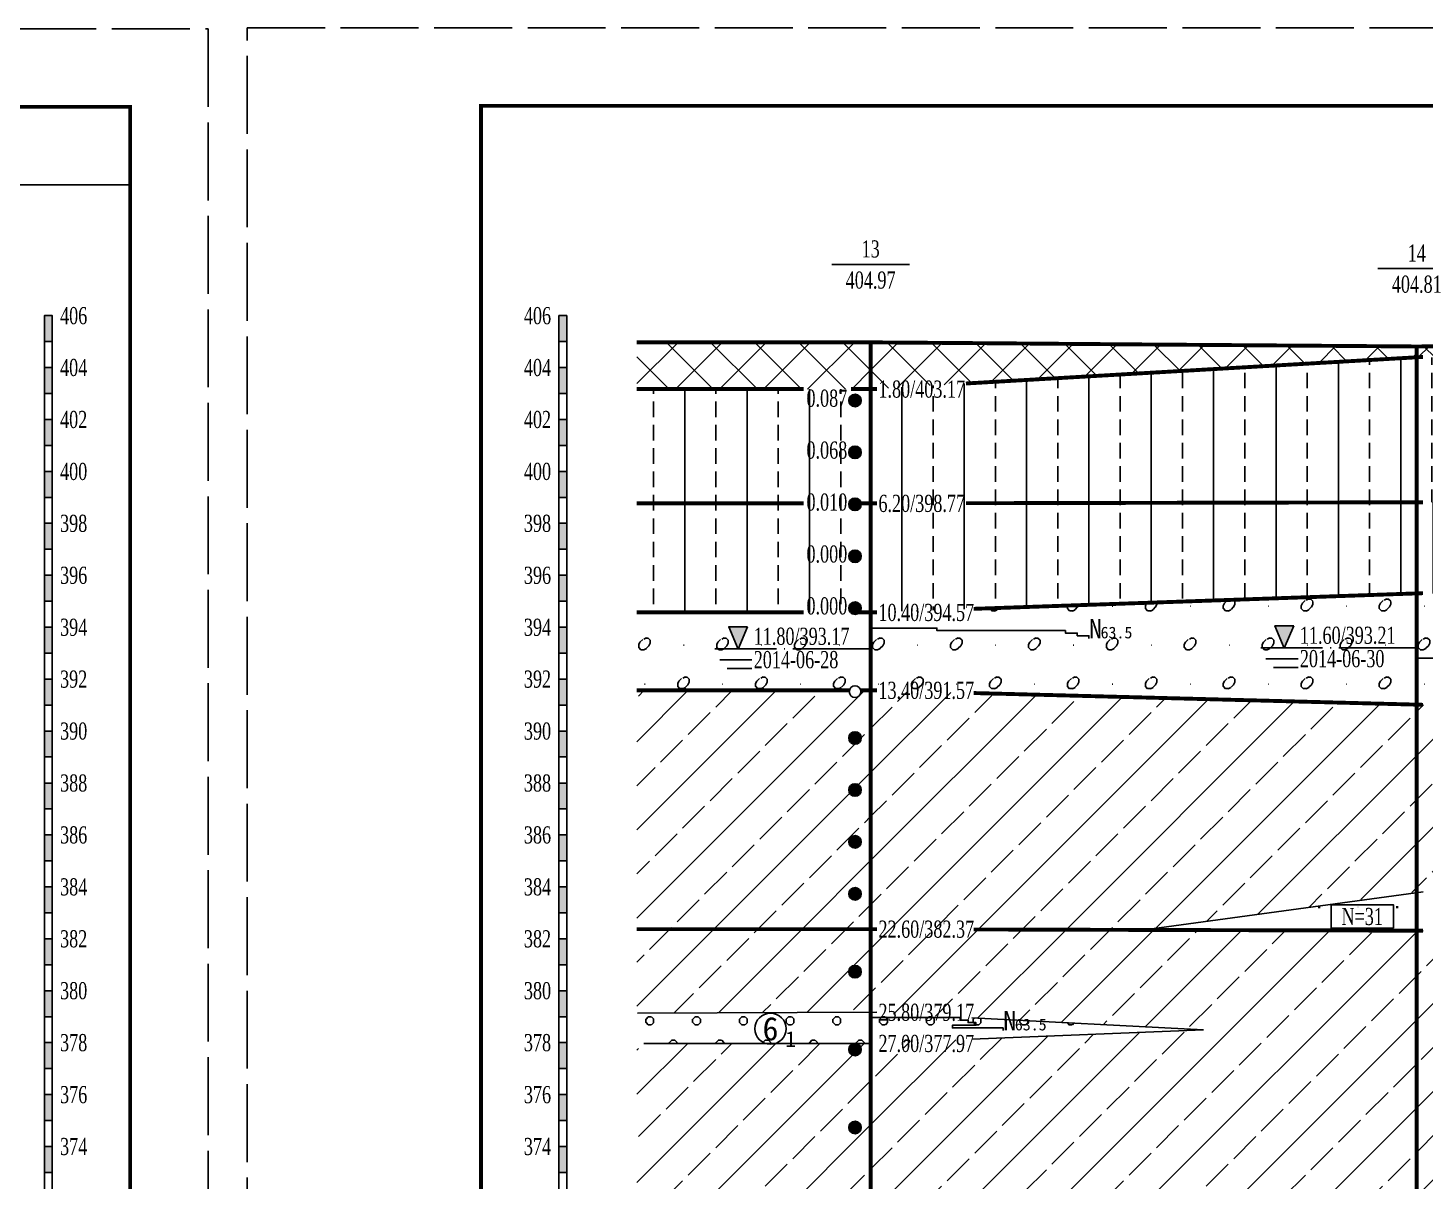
# Model space of a CAD drawing. Header units: millimetres. Extents: x -30 to 2967, y -786 to 1322.
# Drawn here: x 1927.7 to 2107, y -53.1 to 95 of the extents above; entities that cross this region are included whole.
import ezdxf
from ezdxf.enums import TextEntityAlignment as Align

# ---------------------------------------------------------------- set-up
doc = ezdxf.new("R2010")
doc.units = ezdxf.units.MM
doc.linetypes.add('SWX', pattern=[12, 10, -1, 0, -1])
doc.linetypes.add('XX', pattern=[12, 10, -2])
doc.layers.add('DXSW', color=7, linetype='Continuous')
doc.layers.add('MASKTEXT', color=7, linetype='Continuous')
doc.styles.add('Dzcd', font='TIMES.TTF')
doc.styles.get("Standard").update_dxf_attribs({"font": 'SimSun.ttf'})
pattern_1 = [(0, (2035.854, -1295.3008), (2.5, 4.33), [0, -5]), (0, (2035.954, -1295.3008), (2.5, 4.33), [0, -5]), (0, (2035.854, -1295.2008), (2.5, 4.33), [0, -5]), (0, (2035.954, -1295.2008), (2.5, 4.33), [0, -5])]
pattern_2 = [(0, (0.293, 0), (3, 3), [0.4142, -5.5858]), (0, (0.293, 1), (3, 3), [0.4142, -5.5858]), (90, (0, 0.293), (-3, 3), [0.4142, -5.5858]), (90, (1, 0.293), (-3, 3), [0.4142, -5.5858]), (45, (0.707, 0), (-3.000042, 3.000042), [0.4142, -3.8285]), (45, (0, 0.707), (-3.000042, 3.000042), [0.4142, -3.8285]), (135, (0.293, 0), (-3.000042, -3.000042), [0.4142, -3.8285]), (135, (1, 0.707), (-3.000042, -3.000042), [0.4142, -3.8285]), (0, (3.5, 0.5), (0, 6), [0, -6])]
pattern_3 = [(45, (2035.854, -1295.3008), (-2.828427, 2.828427), []), (315, (2035.854, -1295.3008), (2.828427, 2.828427), [])]
pattern_4 = [(90, (2035.854, -1295.301), (-8, 5e-16), [2, -1]), (90, (2039.854, -1295.301), (-8, 5e-16), [])]
pattern_5 = [(0, (2036.368, -1294.862), (5, 5), [0.3756, -9.6244]), (0, (2036.9246, -1293.383), (5, 5), [0.3798, -9.6202]), (135, (2036.368, -1294.862), (-5.000023, -5.000023), [0.3906, -6.6804]), (315, (2037.3044, -1293.383), (5.000023, 5.000023), [0.3828, -6.6883]), (90, (2036.0916, -1294.5856), (-5, 5), [0.377, -9.623]), (270, (2037.575, -1293.6537), (5, -5), [0.3751, -9.6249]), (45, (2036.249, -1293.8944), (-5.000023, 5.000023), [0.492, -6.5791]), (225, (2037.401, -1294.3756), (5.000023, -5.000023), [0.4449, -6.6262]), (63.4348, (2036.092, -1294.209), (-10.000075, -6e-05), [0.3513, -22.0094]), (243.4348, (2037.575, -1294.028), (10.000075, 6e-05), [0.3886, -21.9721]), (63.4348, (2041.092, -1289.209), (-10.000075, -6e-05), [0.3513, -22.0094]), (243.4348, (2042.575, -1289.028), (10.000075, 6e-05), [0.3886, -21.9721]), (63.4348, (2046.092, -1284.209), (-10.000075, -6e-05), [0.3513, -22.0094]), (243.4348, (2047.575, -1284.028), (10.000075, 6e-05), [0.3886, -21.9721]), (63.4348, (2051.092, -1279.209), (-10.000075, -6e-05), [0.3513, -22.0094]), (243.4348, (2052.575, -1279.028), (10.000075, 6e-05), [0.3886, -21.9721]), (26.5659, (2036.5966, -1293.5465), (-9.998806, 0.000297), [0.3657, -21.9937]), (206.5659, (2037.0867, -1294.69), (9.999964, 0.000282), [0.3838, -21.9769]), (26.5659, (2041.5966, -1288.5465), (-9.998806, 0.000297), [0.3657, -21.9937]), (206.5659, (2042.0867, -1289.69), (9.999964, 0.000282), [0.3838, -21.9769]), (0, (2041.849, -1294.288), (0, 10), [0.05, -9.95]), (0, (2046.849, -1289.288), (0, 10), [0.05, -9.95])]
pattern_6 = [(45, (0, 0), (-5.656854, 5.656854), []), (45, (5.657, 0), (-2.828427, 8.48528), [4, -1])]
pattern_7 = [(90, (0, 0), (-8, 5e-16), [2, -1]), (90, (4, 0), (-8, 5e-16), [])]

# ---------------------------------------------------------------- blocks, each defined once
blk = doc.blocks.new('TL_YZY')
h = blk.add_hatch(color=256)
edge = h.paths.add_edge_path()
edge.add_arc((0, -0.79), 0.8, 0, 360)
blk.add_circle((0, -0.79), 0.8)
blk = doc.blocks.new('TL_BGN')
blk.add_lwpolyline([(-8, 0), (0, 0), (0, -3), (-8, -3)], close=True)
blk = doc.blocks.new('TL_RDY')
blk.add_circle((0, -1.51), 0.75)
blk = doc.blocks.new('tl_shw')
blk.add_hatch(color=256).paths.add_polyline_path([(1.21, 2.81), (-1.21, 2.81), (0, -0.04)])
for p, q in [((-2.35, -1.44), (1.77, -1.44)), ((1.77, -2.55), (-1.39, -2.55))]:
    blk.add_line(p, q)
at = {"flags": 128}
blk.add_lwpolyline([(1.21, 2.81), (-1.21, 2.81), (0, -0.04)], close=True, dxfattribs=at)

msp = doc.modelspace()

# ---------------------------------------------------------------- hatches: boundary and pattern name
for points in [[(1929.85, 54.7), (1929.85, 58.03), (1930.85, 58.03), (1930.85, 54.7)], [(1995.85, 54.7), (1995.85, 58.03), (1996.85, 58.03), (1996.85, 54.7)], [(1929.85, 48.03), (1929.85, 51.37), (1930.85, 51.37), (1930.85, 48.03)], [(1995.85, 48.03), (1995.85, 51.37), (1996.85, 51.37), (1996.85, 48.03)], [(1929.85, 41.37), (1929.85, 44.7), (1930.85, 44.7), (1930.85, 41.37)], [(1995.85, 41.37), (1995.85, 44.7), (1996.85, 44.7), (1996.85, 41.37)], [(1929.85, 34.7), (1929.85, 38.03), (1930.85, 38.03), (1930.85, 34.7)], [(1995.85, 34.7), (1995.85, 38.03), (1996.85, 38.03), (1996.85, 34.7)], [(1929.85, 28.03), (1929.85, 31.37), (1930.85, 31.37), (1930.85, 28.03)], [(1995.85, 28.03), (1995.85, 31.37), (1996.85, 31.37), (1996.85, 28.03)], [(1929.85, 21.37), (1929.85, 24.7), (1930.85, 24.7), (1930.85, 21.37)], [(1995.85, 21.37), (1995.85, 24.7), (1996.85, 24.7), (1996.85, 21.37)], [(1929.85, 14.7), (1929.85, 18.03), (1930.85, 18.03), (1930.85, 14.7)], [(1995.85, 14.7), (1995.85, 18.03), (1996.85, 18.03), (1996.85, 14.7)], [(1929.85, 8.03), (1929.85, 11.37), (1930.85, 11.37), (1930.85, 8.03)], [(1995.85, 8.03), (1995.85, 11.37), (1996.85, 11.37), (1996.85, 8.03)], [(1929.85, 1.37), (1929.85, 4.7), (1930.85, 4.7), (1930.85, 1.37)], [(1995.85, 1.37), (1995.85, 4.7), (1996.85, 4.7), (1996.85, 1.37)], [(1929.85, -5.3), (1929.85, -1.97), (1930.85, -1.97), (1930.85, -5.3)], [(1995.85, -5.3), (1995.85, -1.97), (1996.85, -1.97), (1996.85, -5.3)], [(1929.85, -11.97), (1929.85, -8.63), (1930.85, -8.63), (1930.85, -11.97)], [(1995.85, -11.97), (1995.85, -8.63), (1996.85, -8.63), (1996.85, -11.97)], [(1929.85, -18.63), (1929.85, -15.3), (1930.85, -15.3), (1930.85, -18.63)], [(1995.85, -18.63), (1995.85, -15.3), (1996.85, -15.3), (1996.85, -18.63)], [(1929.85, -25.3), (1929.85, -21.97), (1930.85, -21.97), (1930.85, -25.3)], [(1995.85, -25.3), (1995.85, -21.97), (1996.85, -21.97), (1996.85, -25.3)], [(1929.85, -31.97), (1929.85, -28.63), (1930.85, -28.63), (1930.85, -31.97)], [(1995.85, -31.97), (1995.85, -28.63), (1996.85, -28.63), (1996.85, -31.97)], [(1929.85, -38.63), (1929.85, -35.3), (1930.85, -35.3), (1930.85, -38.63)], [(1995.85, -38.63), (1995.85, -35.3), (1996.85, -35.3), (1996.85, -38.63)], [(1929.85, -45.3), (1929.85, -41.97), (1930.85, -41.97), (1930.85, -45.3)], [(1995.85, -45.3), (1995.85, -41.97), (1996.85, -41.97), (1996.85, -45.3)], [(1929.85, -51.97), (1929.85, -48.63), (1930.85, -48.63), (1930.85, -51.97)], [(1995.85, -51.97), (1995.85, -48.63), (1996.85, -48.63), (1996.85, -51.97)]]:
    msp.add_hatch(color=256).paths.add_polyline_path(points)
h = msp.add_hatch()
h.set_pattern_fill('素填土', color=256, style=0)
h.set_pattern_definition([(45, (0, 0), (-2.828427, 2.828427), []), (315, (0, 0), (2.828427, 2.828427), [])])
h.paths.add_polyline_path([(2105.92, 54.07), (2212.42, 54.93), (2212.42, 48.93), (2105.92, 52.73)])
edge = h.paths.add_edge_path(flags=16)
edge.add_arc((2154.17, 52.73), 2, 0, 360)
h.paths.add_polyline_path([(2160.65, 49.07), (2165.69, 49.07), (2165.69, 55.64), (2160.65, 55.64)], flags=25)
h.paths.add_polyline_path([(2164.87, 52.41), (2170.2, 52.41), (2170.2, 55.41), (2164.87, 55.41)], flags=24)
h.paths.add_polyline_path([(2106.35, 51.01), (2118.36, 51.01), (2118.36, 54.46), (2106.35, 54.46)], flags=25)
h.paths.add_polyline_path([(2164.87, 52.41), (2170.2, 52.41), (2170.2, 55.41), (2164.87, 55.41)], flags=9)
h.paths.add_polyline_path([(2164.89, 49.93), (2167.27, 49.93), (2167.27, 52.81), (2164.89, 52.81)], flags=24)
h.paths.add_polyline_path([(2160.65, 49.07), (2165.69, 49.07), (2165.69, 55.64), (2160.65, 55.64)], flags=25)
h = msp.add_hatch()
h.set_pattern_fill('素填土', color=256, style=0)
h.set_pattern_definition(pattern_3)
h.paths.add_polyline_path([(2005.85, 54.6), (2035.85, 54.6), (2035.85, 48.6), (2005.85, 48.6)])
h = msp.add_hatch()
h.set_pattern_fill('素填土', color=256, style=0)
h.set_pattern_definition(pattern_3)
h.paths.add_polyline_path([(2035.85, 54.6), (2105.92, 54.07), (2105.92, 52.73), (2035.85, 48.6)])
h.paths.add_polyline_path([(2036.28, 46.88), (2048.29, 46.88), (2048.29, 50.33), (2036.28, 50.33)], flags=9)
h = msp.add_hatch()
h.set_pattern_fill('黄土状粉质粘土', color=256, style=0)
h.set_pattern_definition(pattern_4)
h.paths.add_polyline_path([(2105.92, 52.73), (2212.42, 48.93), (2212.42, 35.27), (2105.92, 34.07)])
edge = h.paths.add_edge_path(flags=16)
edge.add_arc((2154.17, 42.81), 2, 0, 360)
h.paths.add_polyline_path([(2203.74, 46.06), (2209.98, 46.06), (2209.98, 49.42), (2203.74, 49.42)], flags=24)
h.paths.add_polyline_path([(2203.74, 42.73), (2209.98, 42.73), (2209.98, 46.09), (2203.74, 46.09)], flags=24)
h.paths.add_polyline_path([(2203.74, 39.39), (2209.98, 39.39), (2209.98, 42.75), (2203.74, 42.75)], flags=24)
h.paths.add_polyline_path([(2203.74, 36.06), (2209.98, 36.06), (2209.98, 39.42), (2203.74, 39.42)], flags=24)
h.paths.add_polyline_path([(2164.89, 49.93), (2167.27, 49.93), (2167.27, 52.81), (2164.89, 52.81)], flags=9)
h.paths.add_polyline_path([(2160.65, 39.16), (2165.69, 39.16), (2165.69, 45.73), (2160.65, 45.73)], flags=24)
h.paths.add_polyline_path([(2164.89, 40.02), (2167.27, 40.02), (2167.27, 42.9), (2164.89, 42.9)], flags=24)
h.paths.add_polyline_path([(2164.87, 42.5), (2168.99, 42.5), (2168.99, 45.5), (2164.87, 45.5)], flags=24)
h.paths.add_polyline_path([(2106.35, 51.01), (2118.36, 51.01), (2118.36, 54.46), (2106.35, 54.46)], flags=9)
h.paths.add_polyline_path([(2106.35, 32.35), (2118.36, 32.35), (2118.36, 35.8), (2106.35, 35.8)], flags=9)
h = msp.add_hatch()
h.set_pattern_fill('黄土状粉质粘土', color=256, style=0)
h.set_pattern_definition(pattern_4)
h.paths.add_polyline_path([(2035.85, 48.6), (2105.92, 52.73), (2105.92, 34.07), (2035.85, 33.93)])
h.paths.add_polyline_path([(2036.28, 46.88), (2048.29, 46.88), (2048.29, 50.33), (2036.28, 50.33)], flags=24)
h.paths.add_polyline_path([(2036.28, 32.21), (2048.29, 32.21), (2048.29, 35.66), (2036.28, 35.66)], flags=9)
h = msp.add_hatch()
h.set_pattern_fill('黄土状粉质粘土', color=256, style=0)
h.set_pattern_definition(pattern_7)
h.paths.add_polyline_path([(2005.85, 48.6), (2035.85, 48.6), (2035.85, 33.93), (2005.85, 33.93)])
h.paths.add_polyline_path([(2027.18, 45.73), (2033.41, 45.73), (2033.41, 49.09), (2027.18, 49.09)], flags=9)
h.paths.add_polyline_path([(2027.18, 39.06), (2033.41, 39.06), (2033.41, 42.42), (2027.18, 42.42)], flags=24)
h.paths.add_polyline_path([(2027.18, 32.39), (2033.41, 32.39), (2033.41, 35.75), (2027.18, 35.75)], flags=9)
h = msp.add_hatch()
h.set_pattern_fill('黄土状粉质粘土', color=256, style=0)
h.set_pattern_definition(pattern_7)
h.paths.add_polyline_path([(2105.92, 34.07), (2212.42, 35.27), (2212.42, 20.6), (2105.92, 22.4)])
edge = h.paths.add_edge_path(flags=16)
edge.add_arc((2154.17, 28.1), 2, 0, 360)
h.paths.add_polyline_path([(2203.74, 32.73), (2209.98, 32.73), (2209.98, 36.09), (2203.74, 36.09)], flags=9)
h.paths.add_polyline_path([(2203.74, 29.39), (2209.98, 29.39), (2209.98, 32.75), (2203.74, 32.75)], flags=24)
h.paths.add_polyline_path([(2203.74, 22.73), (2209.98, 22.73), (2209.98, 26.09), (2203.74, 26.09)], flags=24)
h.paths.add_polyline_path([(2160.65, 24.53), (2165.69, 24.53), (2165.69, 31.1), (2160.65, 31.1)], flags=24)
h.paths.add_polyline_path([(2164.89, 25.39), (2167.27, 25.39), (2167.27, 28.28), (2164.89, 28.28)], flags=24)
h.paths.add_polyline_path([(2164.87, 27.87), (2168.99, 27.87), (2168.99, 30.87), (2164.87, 30.87)], flags=24)
h.paths.add_polyline_path([(2106.35, 32.35), (2118.36, 32.35), (2118.36, 35.8), (2106.35, 35.8)], flags=9)
h.paths.add_polyline_path([(2106.35, 20.68), (2118.36, 20.68), (2118.36, 24.13), (2106.35, 24.13)], flags=25)
h.paths.add_polyline_path([(2203.74, 19.39), (2209.98, 19.39), (2209.98, 22.75), (2203.74, 22.75)], flags=9)
h = msp.add_hatch()
h.set_pattern_fill('黄土状粉质粘土', color=256, style=0)
h.set_pattern_definition(pattern_7)
h.paths.add_polyline_path([(2005.85, 33.93), (2035.85, 33.93), (2035.85, 19.93), (2005.85, 19.93)])
h.paths.add_polyline_path([(2027.18, 32.39), (2033.41, 32.39), (2033.41, 35.75), (2027.18, 35.75)], flags=9)
h.paths.add_polyline_path([(2027.18, 25.73), (2033.41, 25.73), (2033.41, 29.09), (2027.18, 29.09)], flags=24)
h.paths.add_polyline_path([(2027.18, 19.06), (2033.41, 19.06), (2033.41, 22.42), (2027.18, 22.42)], flags=9)
h = msp.add_hatch()
h.set_pattern_fill('黄土状粉质粘土', color=256, style=0)
h.set_pattern_definition(pattern_4)
h.paths.add_polyline_path([(2035.85, 33.93), (2105.92, 34.07), (2105.92, 22.4), (2035.85, 19.93)])
h.paths.add_polyline_path([(2036.28, 32.21), (2048.29, 32.21), (2048.29, 35.66), (2036.28, 35.66)], flags=9)
h.paths.add_polyline_path([(2036.28, 18.21), (2049.43, 18.21), (2049.43, 21.66), (2036.28, 21.66)], flags=9)
h = msp.add_hatch()
h.set_pattern_fill('卵石', color=256, style=0)
h.set_pattern_definition(pattern_5)
h.paths.add_polyline_path([(2105.92, 22.4), (2212.42, 20.6), (2212.42, 10.27), (2105.92, 8.07)])
edge = h.paths.add_edge_path(flags=16)
edge.add_arc((2154.17, 15.32), 2, 0, 360)
h.paths.add_polyline_path([(2203.74, 19.39), (2209.98, 19.39), (2209.98, 22.75), (2203.74, 22.75)], flags=9)
h.paths.add_polyline_path([(2196.85, 15.48), (2210, 15.48), (2210, 18.93), (2196.85, 18.93)], flags=24)
h.paths.add_polyline_path([(2196.86, 12.5), (2208.59, 12.5), (2208.59, 15.85), (2196.86, 15.85)], flags=24)
h.paths.add_polyline_path([(2160.65, 11.8), (2165.69, 11.8), (2165.69, 18.37), (2160.65, 18.37)], flags=24)
h.paths.add_polyline_path([(2164.89, 12.66), (2167.27, 12.66), (2167.27, 15.54), (2164.89, 15.54)], flags=24)
h.paths.add_polyline_path([(2164.87, 15.14), (2168.99, 15.14), (2168.99, 18.14), (2164.87, 18.14)], flags=24)
h.paths.add_polyline_path([(2106.35, 20.68), (2118.36, 20.68), (2118.36, 24.13), (2106.35, 24.13)], flags=9)
h.paths.add_polyline_path([(2106.35, 6.35), (2119.5, 6.35), (2119.5, 9.8), (2106.35, 9.8)], flags=9)
h = msp.add_hatch()
h.set_pattern_fill('卵石', color=256, style=0)
h.set_pattern_definition(pattern_5)
h.paths.add_polyline_path([(2005.85, 19.93), (2035.85, 19.93), (2035.85, 9.93), (2005.85, 9.93)])
h.paths.add_polyline_path([(2027.18, 19.06), (2033.41, 19.06), (2033.41, 22.42), (2027.18, 22.42)], flags=9)
h.paths.add_polyline_path([(2020.28, 15.15), (2033.43, 15.15), (2033.43, 18.6), (2020.28, 18.6)], flags=24)
h.paths.add_polyline_path([(2020.3, 12.17), (2032.02, 12.17), (2032.02, 15.52), (2020.3, 15.52)], flags=24)
h = msp.add_hatch()
h.set_pattern_fill('卵石', color=256, style=0)
h.set_pattern_definition(pattern_5)
h.paths.add_polyline_path([(2035.85, 19.93), (2105.92, 22.4), (2105.92, 8.07), (2035.85, 9.93)])
h.paths.add_polyline_path([(2090.35, 15.28), (2103.5, 15.28), (2103.5, 18.73), (2090.35, 18.73)], flags=24)
h.paths.add_polyline_path([(2090.36, 12.3), (2102.09, 12.3), (2102.09, 15.65), (2090.36, 15.65)], flags=24)
h.paths.add_polyline_path([(2036.28, 18.21), (2049.43, 18.21), (2049.43, 21.66), (2036.28, 21.66)], flags=24)
h.paths.add_polyline_path([(2036.28, 8.21), (2049.43, 8.21), (2049.43, 11.66), (2036.28, 11.66)], flags=25)
h = msp.add_hatch()
h.set_pattern_fill('粉质粘土', color=256, style=0)
h.set_pattern_definition(pattern_6)
h.paths.add_polyline_path([(2035.85, 9.93), (2105.92, 8.07), (2105.92, -20.93), (2035.85, -20.73)])
h.paths.add_polyline_path([(2070.98, -20.83), (2105.92, -15.93), (2105.92, -20.93)], flags=16)
h.paths.add_polyline_path([(2095.75, -20.8), (2102.09, -20.8), (2102.09, -17.45), (2095.75, -17.45)], flags=8)
h.paths.add_polyline_path([(2036.28, 8.21), (2049.43, 8.21), (2049.43, 11.66), (2036.28, 11.66)], flags=9)
h.paths.add_polyline_path([(2036.28, -22.45), (2049.43, -22.45), (2049.43, -19), (2036.28, -19)], flags=9)
h = msp.add_hatch()
h.set_pattern_fill('粉质粘土', color=256, style=0)
h.set_pattern_definition(pattern_6)
h.paths.add_polyline_path([(2005.85, 9.93), (2035.85, 9.93), (2035.85, -20.73), (2005.85, -20.73)])
h = msp.add_hatch()
h.set_pattern_fill('粉质粘土', color=256, style=0)
h.set_pattern_definition(pattern_6)
h.paths.add_polyline_path([(2105.92, 8.07), (2212.42, 10.27), (2212.42, -13.73), (2105.92, -20.93)])
edge = h.paths.add_edge_path(flags=16)
edge.add_arc((2154.17, -4.3), 2, 0, 360)
h.paths.add_polyline_path([(2106.02, -16.03), (2212.42, -9.4), (2212.42, -13.73), (2106.02, -20.93)])
h.paths.add_polyline_path([(2202.25, -12.6), (2208.59, -12.6), (2208.59, -9.25), (2202.25, -9.25)], flags=24)
h.paths.add_polyline_path([(2160.65, -7.44), (2165.69, -7.44), (2165.69, -0.88), (2160.65, -0.88)], flags=24)
h.paths.add_polyline_path([(2164.88, -6.59), (2167.28, -6.59), (2167.28, -3.67), (2164.88, -3.67)], flags=24)
h.paths.add_polyline_path([(2164.87, -4.1), (2168.99, -4.1), (2168.99, -1.1), (2164.87, -1.1)], flags=24)
h.paths.add_polyline_path([(2106.35, 6.35), (2119.5, 6.35), (2119.5, 9.8), (2106.35, 9.8)], flags=24)
h.paths.add_polyline_path([(2106.35, -17.65), (2119.5, -17.65), (2119.5, -14.2), (2106.35, -14.2)], flags=24)
h.paths.add_polyline_path([(2106.35, -22.65), (2119.5, -22.65), (2119.5, -19.2), (2106.35, -19.2)], flags=9)
h = msp.add_hatch()
h.set_pattern_fill('中砂', color=256, style=0)
h.set_pattern_definition(pattern_1)
h.paths.add_polyline_path([(2106.02, -16.03), (2212.42, -9.4), (2212.42, -13.73), (2106.02, -20.93)])
h = msp.add_hatch()
h.set_pattern_fill('粉质粘土', color=256, style=0)
h.set_pattern_definition(pattern_6)
h.paths.add_polyline_path([(2105.92, -20.93), (2212.42, -13.73), (2212.42, -28.4), (2159.17, -28.4), (2159.17, -67.61), (2105.92, -67.6)])
h.paths.add_polyline_path([(2156.69, -31.72), (2160.81, -31.72), (2160.81, -28.72), (2156.69, -28.72)], flags=24)
h.paths.add_polyline_path([(2106.35, -22.65), (2119.5, -22.65), (2119.5, -19.2), (2106.35, -19.2)], flags=24)
h.paths.add_polyline_path([(2106.02, -56.7), (2159.33, -56.71), (2159.17, -67.61), (2106.02, -67.6)], flags=16)
h = msp.add_hatch()
h.set_pattern_fill('中砂', color=256, style=0)
h.set_pattern_definition(pattern_1)
h.paths.add_polyline_path([(2070.98, -20.83), (2105.92, -15.93), (2105.92, -20.93)])
h = msp.add_hatch()
h.set_pattern_fill('粉质粘土', color=256, style=0)
h.set_pattern_definition(pattern_6)
h.paths.add_polyline_path([(2035.85, -20.73), (2105.92, -20.93), (2105.92, -67.6), (2035.85, -68.73)])
h.paths.add_polyline_path([(2035.95, -67.17), (2105.92, -56.6), (2105.92, -67.6), (2035.95, -68.73)])
h.paths.add_polyline_path([(2035.95, -31.5), (2078.57, -33.65), (2035.95, -35.4)], flags=16)
h.paths.add_polyline_path([(2095.75, -64.14), (2102.09, -64.14), (2102.09, -60.78), (2095.75, -60.78)], flags=24)
h.paths.add_polyline_path([(2036.28, -22.45), (2049.43, -22.45), (2049.43, -19), (2036.28, -19)], flags=9)
h.paths.add_polyline_path([(2036.28, -33.12), (2049.43, -33.12), (2049.43, -29.67), (2036.28, -29.67)], flags=24)
h.paths.add_polyline_path([(2036.28, -37.12), (2049.43, -37.12), (2049.43, -33.67), (2036.28, -33.67)], flags=24)
h.paths.add_polyline_path([(2036.28, -68.32), (2049.43, -68.32), (2049.43, -64.87), (2036.28, -64.87)], flags=24)
h.paths.add_polyline_path([(2036.39, -71.28), (2049.54, -71.28), (2049.54, -67.83), (2036.39, -67.83)], flags=9)
h = msp.add_hatch()
h.set_pattern_fill('粉质粘土', color=256, style=0)
h.set_pattern_definition(pattern_6)
h.paths.add_polyline_path([(2005.85, -20.73), (2035.85, -20.73), (2035.85, -68.73), (2005.85, -68.73)])
h.paths.add_polyline_path([(2005.95, -67.17), (2035.85, -67.07), (2035.85, -68.73), (2005.95, -68.73)], flags=16)
h.paths.add_polyline_path([(2005.95, -31.5), (2035.85, -31.4), (2035.85, -35.4), (2005.95, -35.4)], flags=16)
h = msp.add_hatch()
h.set_pattern_fill('圆砾', color=256, style=0)
h.set_pattern_definition(pattern_2)
h.paths.add_polyline_path([(2005.95, -31.5), (2035.85, -31.4), (2035.85, -35.4), (2005.95, -35.4)])
h = msp.add_hatch()
h.set_pattern_fill('圆砾', color=256, style=0)
h.set_pattern_definition(pattern_2)
h.paths.add_polyline_path([(2035.95, -31.5), (2078.57, -33.65), (2035.95, -35.4)])

# ---------------------------------------------------------------- linework, layer by layer
for p, q in [((2030.85, 64.6), (2040.85, 64.6)), ((2100.92, 64.07), (2110.92, 64.07)), ((2070.98, -20.83), (2106.72, -15.93)), ((2070.98, -20.83), (2106.72, -20.93)), ((2005.95, -31.5), (2036.65, -31.4)), ((2048.83, -32.12), (2078.57, -33.65)), ((2048.85, -34.87), (2078.57, -33.65)), ((2035.85, -35.4), (2006.75, -35.4))]:
    msp.add_line(p, q)
at = {"linetype": 'XX'}
for points in [[(1386.49, -218.63), (1386.49, 94.83), (1950.85, 94.83), (1950.85, -218.63)], [(1955.85, -218.63), (1955.85, 94.97), (2475.89, 94.97), (2475.89, -218.63)]]:
    msp.add_lwpolyline(points, close=True, dxfattribs=at)
at = {"const_width": 0.5}
for points in [[(1416.49, -208.63), (1416.49, 84.83), (1940.85, 84.83), (1940.85, -208.63)], [(1985.85, -208.63), (1985.85, 84.97), (2465.89, 84.97), (2465.89, -208.63)]]:
    msp.add_lwpolyline(points, close=True, dxfattribs=at)
msp.add_lwpolyline([(1905.85, 84.83), (1905.85, 74.83), (1940.85, 74.83)])
for points in [[(1929.85, 54.7), (1929.85, 58.03), (1930.85, 58.03), (1930.85, 54.7)], [(1995.85, 54.7), (1995.85, 58.03), (1996.85, 58.03), (1996.85, 54.7)], [(1929.85, 51.37), (1929.85, 54.7), (1930.85, 54.7), (1930.85, 51.37)], [(1995.85, 51.37), (1995.85, 54.7), (1996.85, 54.7), (1996.85, 51.37)], [(1929.85, 48.03), (1929.85, 51.37), (1930.85, 51.37), (1930.85, 48.03)], [(1995.85, 48.03), (1995.85, 51.37), (1996.85, 51.37), (1996.85, 48.03)], [(1929.85, 44.7), (1929.85, 48.03), (1930.85, 48.03), (1930.85, 44.7)], [(1995.85, 44.7), (1995.85, 48.03), (1996.85, 48.03), (1996.85, 44.7)], [(1929.85, 41.37), (1929.85, 44.7), (1930.85, 44.7), (1930.85, 41.37)], [(1995.85, 41.37), (1995.85, 44.7), (1996.85, 44.7), (1996.85, 41.37)], [(1929.85, 38.03), (1929.85, 41.37), (1930.85, 41.37), (1930.85, 38.03)], [(1995.85, 38.03), (1995.85, 41.37), (1996.85, 41.37), (1996.85, 38.03)], [(1929.85, 34.7), (1929.85, 38.03), (1930.85, 38.03), (1930.85, 34.7)], [(1995.85, 34.7), (1995.85, 38.03), (1996.85, 38.03), (1996.85, 34.7)], [(1929.85, 31.37), (1929.85, 34.7), (1930.85, 34.7), (1930.85, 31.37)], [(1995.85, 31.37), (1995.85, 34.7), (1996.85, 34.7), (1996.85, 31.37)], [(1929.85, 28.03), (1929.85, 31.37), (1930.85, 31.37), (1930.85, 28.03)], [(1995.85, 28.03), (1995.85, 31.37), (1996.85, 31.37), (1996.85, 28.03)], [(1929.85, 24.7), (1929.85, 28.03), (1930.85, 28.03), (1930.85, 24.7)], [(1995.85, 24.7), (1995.85, 28.03), (1996.85, 28.03), (1996.85, 24.7)], [(1929.85, 21.37), (1929.85, 24.7), (1930.85, 24.7), (1930.85, 21.37)], [(1995.85, 21.37), (1995.85, 24.7), (1996.85, 24.7), (1996.85, 21.37)], [(1929.85, 18.03), (1929.85, 21.37), (1930.85, 21.37), (1930.85, 18.03)], [(1995.85, 18.03), (1995.85, 21.37), (1996.85, 21.37), (1996.85, 18.03)], [(1929.85, 14.7), (1929.85, 18.03), (1930.85, 18.03), (1930.85, 14.7)], [(1995.85, 14.7), (1995.85, 18.03), (1996.85, 18.03), (1996.85, 14.7)], [(1929.85, 11.37), (1929.85, 14.7), (1930.85, 14.7), (1930.85, 11.37)], [(1995.85, 11.37), (1995.85, 14.7), (1996.85, 14.7), (1996.85, 11.37)], [(1929.85, 8.03), (1929.85, 11.37), (1930.85, 11.37), (1930.85, 8.03)], [(1995.85, 8.03), (1995.85, 11.37), (1996.85, 11.37), (1996.85, 8.03)], [(1929.85, 4.7), (1929.85, 8.03), (1930.85, 8.03), (1930.85, 4.7)], [(1995.85, 4.7), (1995.85, 8.03), (1996.85, 8.03), (1996.85, 4.7)], [(1929.85, 1.37), (1929.85, 4.7), (1930.85, 4.7), (1930.85, 1.37)], [(1995.85, 1.37), (1995.85, 4.7), (1996.85, 4.7), (1996.85, 1.37)], [(1929.85, -1.97), (1929.85, 1.37), (1930.85, 1.37), (1930.85, -1.97)], [(1995.85, -1.97), (1995.85, 1.37), (1996.85, 1.37), (1996.85, -1.97)], [(1929.85, -5.3), (1929.85, -1.97), (1930.85, -1.97), (1930.85, -5.3)], [(1995.85, -5.3), (1995.85, -1.97), (1996.85, -1.97), (1996.85, -5.3)], [(1929.85, -8.63), (1929.85, -5.3), (1930.85, -5.3), (1930.85, -8.63)], [(1995.85, -8.63), (1995.85, -5.3), (1996.85, -5.3), (1996.85, -8.63)], [(1929.85, -11.97), (1929.85, -8.63), (1930.85, -8.63), (1930.85, -11.97)], [(1995.85, -11.97), (1995.85, -8.63), (1996.85, -8.63), (1996.85, -11.97)], [(1929.85, -15.3), (1929.85, -11.97), (1930.85, -11.97), (1930.85, -15.3)], [(1995.85, -15.3), (1995.85, -11.97), (1996.85, -11.97), (1996.85, -15.3)], [(1929.85, -18.63), (1929.85, -15.3), (1930.85, -15.3), (1930.85, -18.63)], [(1995.85, -18.63), (1995.85, -15.3), (1996.85, -15.3), (1996.85, -18.63)], [(1929.85, -21.97), (1929.85, -18.63), (1930.85, -18.63), (1930.85, -21.97)], [(1995.85, -21.97), (1995.85, -18.63), (1996.85, -18.63), (1996.85, -21.97)], [(1929.85, -25.3), (1929.85, -21.97), (1930.85, -21.97), (1930.85, -25.3)], [(1995.85, -25.3), (1995.85, -21.97), (1996.85, -21.97), (1996.85, -25.3)], [(1929.85, -28.63), (1929.85, -25.3), (1930.85, -25.3), (1930.85, -28.63)], [(1995.85, -28.63), (1995.85, -25.3), (1996.85, -25.3), (1996.85, -28.63)], [(1929.85, -31.97), (1929.85, -28.63), (1930.85, -28.63), (1930.85, -31.97)], [(1995.85, -31.97), (1995.85, -28.63), (1996.85, -28.63), (1996.85, -31.97)], [(1929.85, -35.3), (1929.85, -31.97), (1930.85, -31.97), (1930.85, -35.3)], [(1995.85, -35.3), (1995.85, -31.97), (1996.85, -31.97), (1996.85, -35.3)], [(1929.85, -38.63), (1929.85, -35.3), (1930.85, -35.3), (1930.85, -38.63)], [(1995.85, -38.63), (1995.85, -35.3), (1996.85, -35.3), (1996.85, -38.63)], [(1929.85, -41.97), (1929.85, -38.63), (1930.85, -38.63), (1930.85, -41.97)], [(1995.85, -41.97), (1995.85, -38.63), (1996.85, -38.63), (1996.85, -41.97)], [(1929.85, -45.3), (1929.85, -41.97), (1930.85, -41.97), (1930.85, -45.3)], [(1995.85, -45.3), (1995.85, -41.97), (1996.85, -41.97), (1996.85, -45.3)], [(1929.85, -48.63), (1929.85, -45.3), (1930.85, -45.3), (1930.85, -48.63)], [(1995.85, -48.63), (1995.85, -45.3), (1996.85, -45.3), (1996.85, -48.63)], [(1929.85, -51.97), (1929.85, -48.63), (1930.85, -48.63), (1930.85, -51.97)], [(1995.85, -51.97), (1995.85, -48.63), (1996.85, -48.63), (1996.85, -51.97)], [(1929.85, -55.3), (1929.85, -51.97), (1930.85, -51.97), (1930.85, -55.3)], [(1995.85, -55.3), (1995.85, -51.97), (1996.85, -51.97), (1996.85, -55.3)]]:
    msp.add_lwpolyline(points, close=True)
for points in [[(2005.85, 54.6), (2035.85, 54.6), (2053.37, 54.47), (2070.89, 54.33), (2088.4, 54.2), (2105.92, 54.07), (2132.55, 54.28), (2153.15, 54.45)], [(2048.07, 49.32), (2106.72, 52.73)], [(2027.26, 48.6), (2005.85, 48.6)], [(2036.65, 48.6), (2033.31, 48.6)], [(2027.26, 33.93), (2005.85, 33.93)], [(2036.65, 33.93), (2033.33, 33.93)], [(2048.07, 33.95), (2106.72, 34.07)], [(2049.08, 20.39), (2106.72, 22.4)], [(2027.26, 19.93), (2005.85, 19.93)], [(2036.65, 19.93), (2033.33, 19.93)], [(2033.12, 9.93), (2005.85, 9.93)], [(2036.65, 9.93), (2034.58, 9.93)], [(2049.08, 9.58), (2106.72, 8.07)], [(2036.65, -20.73), (2005.85, -20.73)], [(2049.08, -20.77), (2106.72, -20.93)]]:
    msp.add_lwpolyline(points, dxfattribs=at)
for points in [[(2035.85, 54.6, 0.5, 0.5, 0), (2035.85, -162.07, 0, 0, 0)], [(2105.92, 54.07, 0.5, 0.5, 0), (2105.92, -112.6, 0, 0, 0)]]:
    msp.add_lwpolyline(points, format="xyseb")
at = {"color": 1}
for points in [[(2035.85, 17.93), (2044.35, 17.93), (2044.35, 17.6), (2060.85, 17.6), (2060.85, 17.27), (2062.35, 17.27), (2062.35, 16.93), (2063.85, 16.93), (2063.85, 16.6)], [(2105.92, 14.07), (2115.42, 14.07), (2115.42, 13.73), (2129.42, 13.73), (2129.42, 13.4), (2132.42, 13.4), (2132.42, 13.07), (2134.42, 13.07), (2134.42, 12.73), (2130.92, 12.73), (2130.92, 12.4)], [(2035.85, -32.07), (2047.35, -32.07), (2047.35, -32.4), (2048.35, -32.4), (2048.35, -32.73), (2049.35, -32.73), (2049.35, -33.07), (2046.35, -33.07), (2046.35, -33.4), (2052.85, -33.4), (2052.85, -33.73)]]:
    msp.add_lwpolyline(points, dxfattribs=at)
msp.add_circle((2023, -33.51), 2)
at = {"layer": 'DXSW', "linetype": 'SWX'}
for p, q in [((2035.85, 15.27), (2015.85, 15.27)), ((2105.92, 15.4), (2085.92, 15.4))]:
    msp.add_line(p, q, dxfattribs=at)

# ---------------------------------------------------------------- block references
for name, p in [('TL_YZY', (2033.85, 47.93)), ('TL_YZY', (2033.85, 41.27)), ('TL_YZY', (2033.85, 34.6)), ('TL_YZY', (2033.85, 27.93)), ('TL_YZY', (2033.85, 21.27)), ('TL_RDY', (2033.85, 11.27)), ('TL_YZY', (2033.85, 4.6)), ('TL_YZY', (2033.85, -2.07)), ('TL_YZY', (2033.85, -8.73)), ('TL_YZY', (2033.85, -15.4)), ('TL_BGN', (2102.92, -17.6)), ('TL_YZY', (2033.85, -25.4)), ('TL_YZY', (2033.85, -35.4)), ('TL_YZY', (2033.85, -45.4))]:
    msp.add_blockref(name, p)
at = {"layer": 'DXSW'}
for p in [(2018.85, 15.27), (2088.92, 15.4)]:
    msp.add_blockref('tl_shw', p, dxfattribs=at)

# ---------------------------------------------------------------- texts
at = {"style": 'Dzcd', "width": 0.7}
for s, p in [('13', (2035.85, 66.6)), ('14', (2105.92, 66.07)), ('404.97', (2035.85, 62.6)), ('404.81', (2105.92, 62.07))]:
    msp.add_text(s, height=2.2, dxfattribs=at).set_placement(p, align=Align.MIDDLE_CENTER)
for s, p in [('406', (1931.85, 58.03)), ('404', (1931.85, 51.37)), ('402', (1931.85, 44.7)), ('400', (1931.85, 38.03)), ('398', (1931.85, 31.37)), ('396', (1931.85, 24.7)), ('394', (1931.85, 18.03)), ('392', (1931.85, 11.37)), ('390', (1931.85, 4.7)), ('388', (1931.85, -1.97)), ('386', (1931.85, -8.63)), ('384', (1931.85, -15.3)), ('382', (1931.85, -21.97)), ('380', (1931.85, -28.63)), ('378', (1931.85, -35.3)), ('376', (1931.85, -41.97)), ('374', (1931.85, -48.63))]:
    msp.add_text(s, height=2.2, dxfattribs=at).set_placement(p, align=Align.MIDDLE_LEFT)
for s, p in [('406', (1994.85, 58.03)), ('404', (1994.85, 51.37)), ('402', (1994.85, 44.7)), ('400', (1994.85, 38.03)), ('398', (1994.85, 31.37)), ('396', (1994.85, 24.7)), ('394', (1994.85, 18.03)), ('392', (1994.85, 11.37)), ('390', (1994.85, 4.7)), ('388', (1994.85, -1.97)), ('386', (1994.85, -8.63)), ('384', (1994.85, -15.3)), ('382', (1994.85, -21.97)), ('380', (1994.85, -28.63)), ('378', (1994.85, -35.3)), ('376', (1994.85, -41.97)), ('374', (1994.85, -48.63))]:
    msp.add_text(s, height=2.2, dxfattribs=at).set_placement(p, align=Align.MIDDLE_RIGHT)
at = {"color": 1}
for s, height, p in [('N', 2.5, (2063.85, 16.6)), ('63.5', 1.5, (2065.35, 16.6)), ('N', 2.5, (2052.85, -33.73)), ('63.5', 1.5, (2054.35, -33.73))]:
    msp.add_text(s, height=height, dxfattribs=at).set_placement(p)
msp.add_text('6', height=3).set_placement((2023, -33.51), align=Align.MIDDLE_CENTER)
at = {"layer": 'MASKTEXT', "style": 'Dzcd', "width": 0.7}
for s, p in [('0.087', (2032.85, 46.33)), ('0.068', (2032.85, 39.67)), ('0.010', (2032.85, 33)), ('0.000', (2032.85, 26.33)), ('0.000', (2032.85, 19.67))]:
    msp.add_text(s, height=2.2, dxfattribs=at).set_placement(p, align=Align.RIGHT)
for s, p in [('1.80/403.17', (2036.85, 48.6)), ('6.20/398.77', (2036.85, 33.93)), ('10.40/394.57', (2036.85, 19.93)), ('13.40/391.57', (2036.85, 9.93)), ('22.60/382.37', (2036.85, -20.73)), ('25.80/379.17', (2036.85, -31.4)), ('27.00/377.97', (2036.85, -35.4))]:
    msp.add_text(s, height=2.2, dxfattribs=at).set_placement(p, align=Align.MIDDLE_LEFT)
for s, p in [('11.80/393.17', (2020.85, 15.77)), ('11.60/393.21', (2090.92, 15.9)), ('2014-06-28', (2020.85, 12.77)), ('2014-06-30', (2090.92, 12.9))]:
    msp.add_text(s, height=2.2, dxfattribs=at).set_placement(p)
msp.add_text('N=31', height=2.2, dxfattribs=at).set_placement((2098.92, -19.1), align=Align.MIDDLE_CENTER)
at = {"layer": 'MASKTEXT'}
msp.add_text('1', height=2, dxfattribs=at).set_placement((2024.91, -35.84))

doc.saveas('drawing.dxf')
